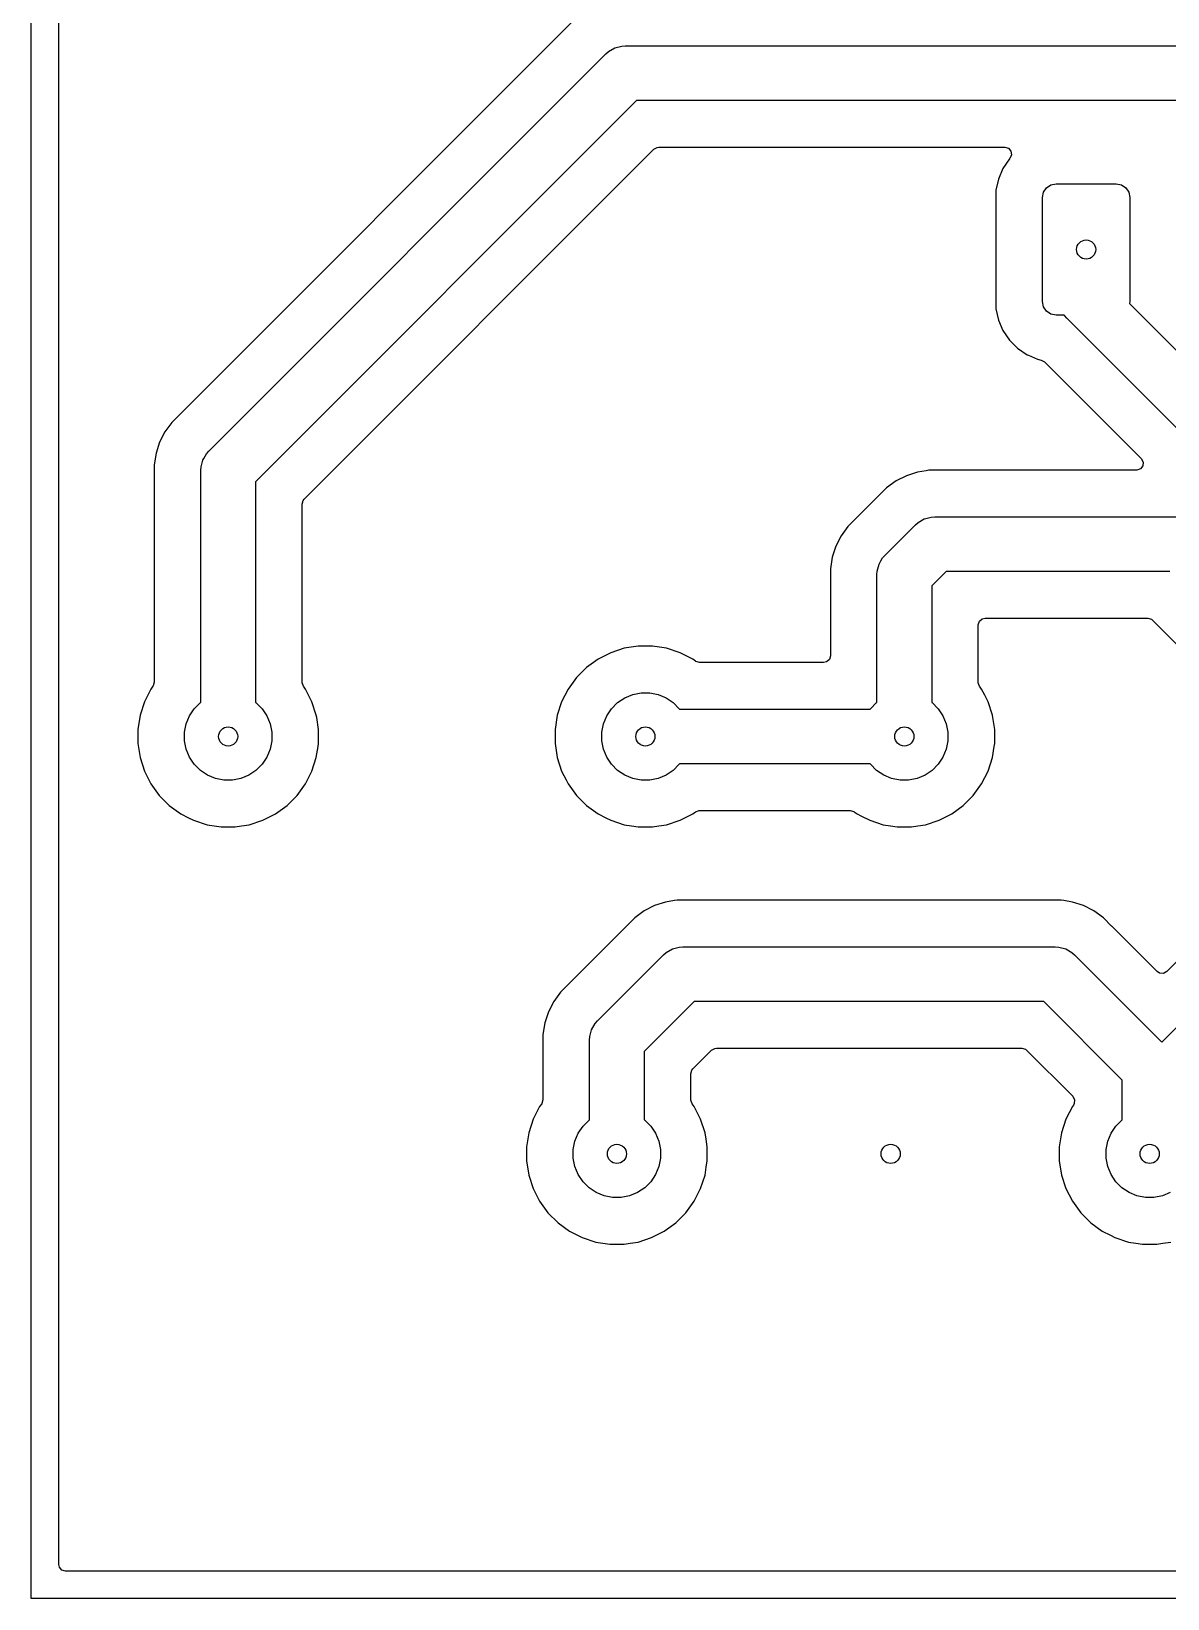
# Model space of a CAD drawing. Header units: millimetres. Extents: x 20 to 61.9, y -64 to -20.
# Drawn here: x 20 to 40.75, y -64 to -35.39 of the extents above; entities that cross this region are included whole.
import ezdxf

# ---------------------------------------------------------------- set-up
doc = ezdxf.new("R2010")
doc.units = ezdxf.units.MM
doc.layers.add('B.Cu', color=253, linetype='CONTINUOUS', true_color=0x83a598)
doc.layers.add('Edge.Cuts', color=40, linetype='CONTINUOUS', true_color=0xfabd2f)

msp = doc.modelspace()

# ---------------------------------------------------------------- linework, layer by layer
at = {"layer": 'B.Cu', "linetype": 'CONTINUOUS'}
for p, q in [((20.5005, -48.130097), (20.5005, -23.430962)), ((29.968513, -35.12159), (22.56489, -42.525213)), ((30.494746, -35.798147), (30.54391, -35.755031)), ((30.54391, -35.755031), (30.543919, -35.755023)), ((30.543919, -35.755023), (30.656958, -35.68976)), ((30.656958, -35.68976), (30.783037, -35.655977)), ((30.783037, -35.655977), (30.783052, -35.655977)), ((30.783052, -35.655977), (30.8483, -35.6517)), ((30.8483, -35.6517), (36.017105, -35.6517)), ((36.017105, -35.6517), (41.1384, -35.6517)), ((23.241447, -43.051447), (30.494746, -35.798147)), ((31.055407, -36.6517), (24.095, -43.612106)), ((36.017105, -36.6517), (31.055407, -36.6517)), ((40.931294, -36.6517), (36.017105, -36.6517)), ((24.981819, -43.928076), (31.371377, -37.538519)), ((31.371377, -37.538519), (31.4327, -37.505034)), ((31.4327, -37.505034), (31.459058, -37.5022)), ((31.459058, -37.5022), (35.910818, -37.5022)), ((35.910818, -37.5022), (37.777096, -37.5022)), ((37.862521, -37.716137), (37.744718, -37.890191)), ((37.777096, -37.5022), (37.844135, -37.521885)), ((37.844135, -37.521885), (37.88989, -37.574689)), ((37.862525, -37.716132), (37.862521, -37.716137)), ((37.864777, -37.713881), (37.862525, -37.716132)), ((37.870809, -37.707403), (37.864777, -37.713881)), ((37.899834, -37.643847), (37.870809, -37.707403)), ((37.88989, -37.574689), (37.899834, -37.643847)), ((37.744718, -37.890191), (37.661987, -38.083386)), ((37.617312, -38.288755), (37.6145, -38.335962)), ((37.6145, -38.335962), (37.6145, -40.404038)), ((37.661984, -38.083397), (37.617312, -38.288749)), ((37.617312, -38.288749), (37.617312, -38.288755)), ((37.661987, -38.083386), (37.661984, -38.083397)), ((38.465, -38.42), (38.48403, -38.324329)), ((38.48403, -38.324329), (38.538223, -38.243223)), ((38.538223, -38.243223), (38.619329, -38.18903)), ((38.619329, -38.18903), (38.715, -38.17)), ((38.715, -38.17), (39.815, -38.17)), ((39.815, -38.17), (39.910671, -38.18903)), ((39.910671, -38.18903), (39.991777, -38.243223)), ((39.991777, -38.243223), (40.04597, -38.324329)), ((40.04597, -38.324329), (40.065, -38.42)), ((38.465, -40.32), (38.465, -38.42)), ((40.065, -38.42), (40.065, -40.32)), ((38.48403, -40.415671), (38.465, -40.32)), ((40.065, -40.32), (40.05779, -40.356243)), ((37.6145, -40.404038), (37.616484, -40.43736)), ((37.616484, -40.43736), (37.617312, -40.45125)), ((37.617312, -40.45125), (37.661984, -40.656602)), ((38.538223, -40.496777), (38.48403, -40.415671)), ((38.619329, -40.55097), (38.538223, -40.496777)), ((38.715, -40.57), (38.619329, -40.55097)), ((38.865471, -40.57), (38.715, -40.57)), ((38.868323, -40.57494), (38.865471, -40.57)), ((38.868338, -40.574955), (38.868323, -40.57494)), ((38.911447, -40.624112), (38.868338, -40.574955)), ((46.900888, -48.613554), (38.911447, -40.624112)), ((40.05779, -40.356243), (47.461548, -47.76)), ((37.661984, -40.656602), (37.661987, -40.656613)), ((37.661987, -40.656613), (37.744718, -40.849808)), ((37.744718, -40.849808), (37.74472, -40.849811)), ((37.74472, -40.849811), (37.744721, -40.849813)), ((37.744721, -40.849813), (37.862523, -41.023865)), ((37.862523, -41.023865), (38.011135, -41.172477)), ((38.011135, -41.172477), (38.185187, -41.290279)), ((38.185187, -41.290279), (38.210928, -41.301302)), ((38.210928, -41.301302), (38.378385, -41.373012)), ((38.378385, -41.373012), (38.378386, -41.373012)), ((38.378386, -41.373012), (38.378388, -41.373013)), ((38.378388, -41.373013), (38.443991, -41.387283)), ((38.443991, -41.387283), (38.505312, -41.420766)), ((38.505312, -41.420766), (40.272365, -43.187819)), ((22.56489, -42.525213), (22.439951, -42.697179)), ((22.343444, -42.886585), (22.277753, -43.08876)), ((22.439951, -42.697179), (22.343444, -42.886585)), ((22.277753, -43.08876), (22.2445, -43.298713)), ((23.13306, -43.213658), (23.147978, -43.187819)), ((23.147978, -43.187819), (23.198323, -43.100619)), ((23.198323, -43.100619), (23.198338, -43.100603)), ((23.198338, -43.100603), (23.241447, -43.051447)), ((40.272365, -43.187819), (40.30585, -43.249142)), ((22.2445, -43.298713), (22.2445, -47.270515)), ((23.095, -43.405), (23.099277, -43.339752)), ((23.095, -47.63657), (23.095, -43.405)), ((23.099277, -43.339737), (23.13306, -43.213658)), ((23.099277, -43.339752), (23.099277, -43.339737)), ((36.18376, -43.432753), (35.981585, -43.498444)), ((36.345041, -43.407208), (36.18376, -43.432753)), ((36.393714, -43.399499), (36.345041, -43.407208)), ((36.606287, -43.399499), (36.393714, -43.399499)), ((36.611398, -43.399499), (36.606287, -43.399499)), ((36.611422, -43.3995), (36.611398, -43.399499)), ((40.184684, -43.3995), (36.611422, -43.3995)), ((40.19353, -43.399184), (40.184684, -43.3995)), ((40.258994, -43.374767), (40.19353, -43.399184)), ((40.300866, -43.318834), (40.258994, -43.374767)), ((40.30585, -43.249142), (40.300866, -43.318834)), ((24.095, -43.612106), (24.095, -47.63657)), ((35.620213, -43.71989), (34.91489, -44.425213)), ((35.792179, -43.594951), (35.620213, -43.71989)), ((35.981585, -43.498444), (35.792179, -43.594951)), ((24.9455, -44.015757), (24.965185, -43.948718)), ((24.9455, -47.270515), (24.9455, -44.015757)), ((24.965185, -43.948718), (24.981819, -43.928076)), ((36.195619, -44.353323), (36.308658, -44.28806)), ((36.308658, -44.28806), (36.335301, -44.28092)), ((36.335301, -44.28092), (36.434737, -44.254277)), ((36.434737, -44.254277), (36.434752, -44.254277)), ((36.434752, -44.254277), (36.5, -44.25)), ((36.5, -44.25), (41, -44.25)), ((34.789951, -44.597179), (34.693444, -44.786585)), ((34.91489, -44.425213), (34.789951, -44.597179)), ((35.591447, -44.951447), (36.146447, -44.396446)), ((36.146447, -44.396446), (36.195611, -44.35333)), ((36.195611, -44.35333), (36.195619, -44.353323)), ((34.693444, -44.786585), (34.627753, -44.98876)), ((34.627753, -44.98876), (34.5945, -45.198713)), ((34.5945, -45.198713), (34.5945, -46.7855)), ((35.449277, -45.239737), (35.48306, -45.113658)), ((35.48306, -45.113658), (35.517284, -45.054381)), ((35.517284, -45.054381), (35.548323, -45.000619)), ((35.548323, -45.000619), (35.548338, -45.000603)), ((35.548338, -45.000603), (35.591447, -44.951447)), ((35.445, -45.305), (35.449277, -45.239752)), ((35.445, -47.63657), (35.445, -45.305)), ((35.449277, -45.239752), (35.449277, -45.239737)), ((36.707107, -45.25), (36.445, -45.512106)), ((40.792894, -45.25), (36.707107, -45.25)), ((36.445, -45.512106), (36.445, -47.63657)), ((37.2955, -46.2245), (37.315185, -46.157461)), ((37.2955, -47.270515), (37.2955, -46.2245)), ((37.315185, -46.157461), (37.367989, -46.111706)), ((37.367989, -46.111706), (37.4195, -46.1005)), ((37.4195, -46.1005), (40.389243, -46.1005)), ((40.389243, -46.1005), (40.456282, -46.120185)), ((40.456282, -46.120185), (40.476924, -46.136819)), ((40.476924, -46.136819), (42.363181, -48.023076)), ((31.085098, -46.6095), (30.828506, -46.65014)), ((31.085103, -46.6095), (31.085098, -46.6095)), ((31.344897, -46.6095), (31.085103, -46.6095)), ((31.344902, -46.6095), (31.344897, -46.6095)), ((31.601493, -46.65014), (31.344902, -46.6095)), ((30.349945, -46.848368), (30.139774, -47.001066)), ((30.581423, -46.730422), (30.349945, -46.848368)), ((30.828506, -46.65014), (30.581423, -46.730422)), ((31.848576, -46.730422), (31.601493, -46.65014)), ((32.080051, -46.848366), (31.848576, -46.730422)), ((32.131599, -46.885818), (32.080051, -46.848366)), ((32.137446, -46.889815), (32.131599, -46.885818)), ((32.204485, -46.9095), (32.137446, -46.889815)), ((34.4705, -46.9095), (32.204485, -46.9095)), ((34.522011, -46.898294), (34.4705, -46.9095)), ((34.574815, -46.852539), (34.522011, -46.898294)), ((34.5945, -46.7855), (34.574815, -46.852539)), ((29.956066, -47.184774), (29.803368, -47.394945)), ((29.956071, -47.184768), (29.956066, -47.184774)), ((30.139768, -47.001071), (29.956071, -47.184768)), ((30.139774, -47.001066), (30.139768, -47.001071)), ((22.183366, -47.394948), (22.065422, -47.626423)), ((22.220818, -47.343401), (22.183366, -47.394948)), ((22.224815, -47.337554), (22.220818, -47.343401)), ((22.2445, -47.270515), (22.224815, -47.337554)), ((24.945702, -47.277594), (24.9455, -47.270515)), ((24.969181, -47.3434), (24.945702, -47.277594)), ((25.006634, -47.394949), (24.969181, -47.3434)), ((25.062357, -47.504312), (25.006634, -47.394949)), ((29.803368, -47.394945), (29.685422, -47.626423)), ((30.837883, -47.554463), (30.982772, -47.494448)), ((30.982772, -47.494448), (31.136586, -47.463852)), ((31.136586, -47.463852), (31.293414, -47.463852)), ((31.293414, -47.463852), (31.447228, -47.494448)), ((31.447228, -47.494448), (31.592117, -47.554463)), ((37.295702, -47.277594), (37.2955, -47.270515)), ((37.319181, -47.3434), (37.295702, -47.277594)), ((37.356634, -47.394949), (37.319181, -47.3434)), ((37.412357, -47.504312), (37.356634, -47.394949)), ((22.065422, -47.626423), (21.98514, -47.873506)), ((22.889463, -47.882883), (22.976592, -47.752485)), ((22.976592, -47.752485), (23.087485, -47.641592)), ((23.087485, -47.641592), (23.095, -47.63657)), ((24.095, -47.63657), (24.102515, -47.641592)), ((24.102515, -47.641592), (24.213408, -47.752485)), ((24.213408, -47.752485), (24.300537, -47.882883)), ((25.124577, -47.626423), (25.062357, -47.504312)), ((25.124577, -47.626425), (25.124577, -47.626423)), ((25.124579, -47.626428), (25.124577, -47.626425)), ((25.20486, -47.873507), (25.124579, -47.626428)), ((29.685422, -47.626423), (29.60514, -47.873506)), ((30.509463, -47.882883), (30.596592, -47.752485)), ((30.596592, -47.752485), (30.707485, -47.641592)), ((30.707485, -47.641592), (30.837883, -47.554463)), ((31.592117, -47.554463), (31.722515, -47.641592)), ((31.722515, -47.641592), (31.833408, -47.752485)), ((31.833408, -47.752485), (31.838429, -47.76)), ((31.838429, -47.76), (35.321571, -47.76)), ((35.321571, -47.76), (35.326592, -47.752485)), ((35.326592, -47.752485), (35.437485, -47.641592)), ((35.437485, -47.641592), (35.445, -47.63657)), ((36.445, -47.63657), (36.452515, -47.641592)), ((36.452515, -47.641592), (36.563408, -47.752485)), ((36.563408, -47.752485), (36.650537, -47.882883)), ((37.474577, -47.626423), (37.412357, -47.504312)), ((37.474577, -47.626425), (37.474577, -47.626423)), ((37.474579, -47.626428), (37.474577, -47.626425)), ((37.55486, -47.873507), (37.474579, -47.626428)), ((21.98514, -47.873506), (21.9445, -48.130097)), ((22.798852, -48.181586), (22.829448, -48.027772)), ((22.829448, -48.027772), (22.889463, -47.882883)), ((24.300537, -47.882883), (24.360552, -48.027772)), ((24.360552, -48.027772), (24.391148, -48.181586)), ((25.211603, -47.916083), (25.20486, -47.873507)), ((25.2455, -48.130097), (25.211603, -47.916083)), ((29.60514, -47.873506), (29.5645, -48.130097)), ((30.418852, -48.181586), (30.449448, -48.027772)), ((30.449448, -48.027772), (30.509463, -47.882883)), ((36.650537, -47.882883), (36.710552, -48.027772)), ((36.710552, -48.027772), (36.741148, -48.181586)), ((37.561603, -47.916083), (37.55486, -47.873507)), ((37.5955, -48.130097), (37.561603, -47.916083)), ((20.5005, -63.3755), (20.5005, -48.130097)), ((21.9445, -48.130097), (21.9445, -48.389902)), ((22.798852, -48.338414), (22.798852, -48.181586)), ((22.829448, -48.492228), (22.798852, -48.338414)), ((24.391148, -48.338414), (24.360552, -48.492228)), ((24.391148, -48.181586), (24.391148, -48.338414)), ((25.2455, -48.389902), (25.2455, -48.130097)), ((29.5645, -48.130097), (29.5645, -48.389902)), ((30.418852, -48.338414), (30.418852, -48.181586)), ((30.449448, -48.492228), (30.418852, -48.338414)), ((36.741148, -48.338414), (36.710552, -48.492228)), ((36.741148, -48.181586), (36.741148, -48.338414)), ((37.5955, -48.389902), (37.5955, -48.130097)), ((21.9445, -48.389902), (21.98514, -48.646493)), ((22.889463, -48.637117), (22.829448, -48.492228)), ((22.976592, -48.767515), (22.889463, -48.637117)), ((24.300537, -48.637117), (24.213408, -48.767515)), ((24.360552, -48.492228), (24.300537, -48.637117)), ((25.20486, -48.646493), (25.237469, -48.440604)), ((25.237469, -48.440604), (25.2455, -48.389902)), ((29.5645, -48.389902), (29.60514, -48.646493)), ((30.509463, -48.637117), (30.449448, -48.492228)), ((30.596592, -48.767515), (30.509463, -48.637117)), ((36.650537, -48.637117), (36.563408, -48.767515)), ((36.710552, -48.492228), (36.650537, -48.637117)), ((37.55486, -48.646493), (37.587469, -48.440604)), ((37.587469, -48.440604), (37.5955, -48.389902)), ((21.98514, -48.646493), (22.065422, -48.893576)), ((22.065422, -48.893576), (22.146534, -49.052764)), ((23.087485, -48.878408), (22.976592, -48.767515)), ((23.217883, -48.965537), (23.087485, -48.878408)), ((24.102515, -48.878408), (23.972117, -48.965537)), ((24.213408, -48.767515), (24.102515, -48.878408)), ((25.006634, -49.125051), (25.124579, -48.893572)), ((25.124579, -48.893572), (25.20486, -48.646493)), ((29.60514, -48.646493), (29.685422, -48.893576)), ((29.685422, -48.893576), (29.766534, -49.052764)), ((30.707485, -48.878408), (30.596592, -48.767515)), ((30.837883, -48.965537), (30.707485, -48.878408)), ((31.722515, -48.878408), (31.592117, -48.965537)), ((31.833408, -48.767515), (31.722515, -48.878408)), ((31.838429, -48.76), (31.833408, -48.767515)), ((35.321571, -48.76), (31.838429, -48.76)), ((35.326592, -48.767515), (35.321571, -48.76)), ((35.437485, -48.878408), (35.326592, -48.767515)), ((35.567883, -48.965537), (35.437485, -48.878408)), ((36.452515, -48.878408), (36.322117, -48.965537)), ((36.563408, -48.767515), (36.452515, -48.878408)), ((37.356634, -49.125051), (37.474579, -48.893572)), ((37.474579, -48.893572), (37.55486, -48.646493)), ((22.146534, -49.052764), (22.183366, -49.125051)), ((22.183366, -49.125051), (22.336069, -49.335229)), ((23.362772, -49.025552), (23.217883, -48.965537)), ((23.516586, -49.056148), (23.362772, -49.025552)), ((23.673414, -49.056148), (23.516586, -49.056148)), ((23.827228, -49.025552), (23.673414, -49.056148)), ((23.972117, -48.965537), (23.827228, -49.025552)), ((24.853931, -49.335229), (25.006634, -49.125051)), ((29.766534, -49.052764), (29.803366, -49.125051)), ((29.803366, -49.125051), (29.956069, -49.335229)), ((30.982772, -49.025552), (30.837883, -48.965537)), ((31.136586, -49.056148), (30.982772, -49.025552)), ((31.293414, -49.056148), (31.136586, -49.056148)), ((31.447228, -49.025552), (31.293414, -49.056148)), ((31.592117, -48.965537), (31.447228, -49.025552)), ((35.712772, -49.025552), (35.567883, -48.965537)), ((35.866586, -49.056148), (35.712772, -49.025552)), ((36.023414, -49.056148), (35.866586, -49.056148)), ((36.177228, -49.025552), (36.023414, -49.056148)), ((36.322117, -48.965537), (36.177228, -49.025552)), ((37.203931, -49.335229), (37.356634, -49.125051)), ((22.336069, -49.335229), (22.519771, -49.518931)), ((24.670229, -49.518931), (24.853931, -49.335229)), ((29.956069, -49.335229), (30.139771, -49.518931)), ((37.020229, -49.518931), (37.203931, -49.335229)), ((22.519771, -49.518931), (22.729949, -49.671634)), ((22.729949, -49.671634), (22.870481, -49.743239)), ((22.870481, -49.743239), (22.961423, -49.789577)), ((24.228572, -49.789579), (24.460051, -49.671634)), ((24.460051, -49.671634), (24.670229, -49.518931)), ((30.139771, -49.518931), (30.349949, -49.671634)), ((30.349949, -49.671634), (30.490481, -49.743239)), ((30.490481, -49.743239), (30.581423, -49.789577)), ((31.848572, -49.789579), (32.080051, -49.671634)), ((32.080051, -49.671634), (32.131599, -49.634181)), ((32.131599, -49.634181), (32.197406, -49.610702)), ((32.197406, -49.610702), (32.204485, -49.6105)), ((32.204485, -49.6105), (34.955515, -49.6105)), ((34.955515, -49.6105), (35.022554, -49.630185)), ((35.022554, -49.630185), (35.028393, -49.634177)), ((35.028393, -49.634177), (35.079949, -49.671634)), ((35.079949, -49.671634), (35.15096, -49.707816)), ((35.15096, -49.707816), (35.311423, -49.789577)), ((36.578572, -49.789579), (36.810051, -49.671634)), ((36.810051, -49.671634), (37.020229, -49.518931)), ((22.961423, -49.789577), (22.961425, -49.789577)), ((22.961425, -49.789577), (22.961428, -49.789579)), ((22.961428, -49.789579), (23.208507, -49.86986)), ((23.208507, -49.86986), (23.340706, -49.890797)), ((23.340706, -49.890797), (23.465098, -49.9105)), ((23.465098, -49.9105), (23.465103, -49.9105)), ((23.465103, -49.9105), (23.724902, -49.9105)), ((23.724902, -49.9105), (23.838298, -49.892539)), ((23.838298, -49.892539), (23.981493, -49.86986)), ((23.981493, -49.86986), (24.228572, -49.789579)), ((30.581423, -49.789577), (30.581425, -49.789577)), ((30.581425, -49.789577), (30.581428, -49.789579)), ((30.581428, -49.789579), (30.828507, -49.86986)), ((30.828507, -49.86986), (30.960706, -49.890797)), ((30.960706, -49.890797), (31.085098, -49.9105)), ((31.085098, -49.9105), (31.085103, -49.9105)), ((31.085103, -49.9105), (31.344902, -49.9105)), ((31.344902, -49.9105), (31.458298, -49.892539)), ((31.458298, -49.892539), (31.601493, -49.86986)), ((31.601493, -49.86986), (31.848572, -49.789579)), ((35.311423, -49.789577), (35.311425, -49.789577)), ((35.311425, -49.789577), (35.311428, -49.789579)), ((35.311428, -49.789579), (35.558507, -49.86986)), ((35.558507, -49.86986), (35.690706, -49.890797)), ((35.690706, -49.890797), (35.815098, -49.9105)), ((35.815098, -49.9105), (35.815103, -49.9105)), ((35.815103, -49.9105), (36.074902, -49.9105)), ((36.074902, -49.9105), (36.188298, -49.892539)), ((36.188298, -49.892539), (36.331493, -49.86986)), ((36.331493, -49.86986), (36.578572, -49.789579)), ((31.192179, -51.444951), (31.020213, -51.56989)), ((31.381585, -51.348444), (31.192179, -51.444951)), ((31.58376, -51.282753), (31.381585, -51.348444)), ((31.745042, -51.257208), (31.58376, -51.282753)), ((31.793713, -51.2495), (31.745042, -51.257208)), ((32.006286, -51.2495), (31.793713, -51.2495)), ((38.806287, -51.2495), (32.006286, -51.2495)), ((38.854957, -51.257208), (38.806287, -51.2495)), ((39.01624, -51.282753), (38.854957, -51.257208)), ((39.016241, -51.282753), (39.01624, -51.282753)), ((39.016243, -51.282754), (39.016241, -51.282753)), ((39.218412, -51.348443), (39.016243, -51.282754)), ((39.218413, -51.348443), (39.218412, -51.348443)), ((39.218414, -51.348444), (39.218413, -51.348443)), ((39.40782, -51.444951), (39.218414, -51.348444)), ((39.579784, -51.569889), (39.40782, -51.444951)), ((31.020213, -51.56989), (29.66489, -52.925213)), ((39.579788, -51.569893), (39.579784, -51.569889)), ((39.579792, -51.569896), (39.579788, -51.569893)), ((39.730104, -51.720208), (39.579792, -51.569896)), ((39.734435, -51.724539), (39.730104, -51.720208)), ((39.734443, -51.724548), (39.734435, -51.724539)), ((40.56232, -52.552424), (39.734443, -51.724548)), ((41.669893, -51.620211), (40.73768, -52.552423)), ((30.341447, -53.451447), (31.546446, -52.246447)), ((31.546446, -52.246447), (31.59561, -52.203331)), ((31.59561, -52.203331), (31.595619, -52.203323)), ((31.595619, -52.203323), (31.708658, -52.13806)), ((31.708658, -52.13806), (31.834737, -52.104277)), ((31.834737, -52.104277), (31.834752, -52.104277)), ((31.834752, -52.104277), (31.9, -52.1)), ((31.9, -52.1), (38.7, -52.1)), ((38.7, -52.1), (38.765248, -52.104277)), ((38.765248, -52.104277), (38.765263, -52.104277)), ((38.765263, -52.104277), (38.891342, -52.13806)), ((38.891342, -52.13806), (39.004381, -52.203323)), ((39.004381, -52.203323), (39.004396, -52.203338)), ((39.004396, -52.203338), (39.053553, -52.246447)), ((39.053553, -52.246447), (40.65, -53.842893)), ((40.65, -53.842893), (42.346447, -52.146447)), ((40.606665, -52.580924), (40.56232, -52.552424)), ((40.676357, -52.585908), (40.606665, -52.580924)), ((40.73768, -52.552423), (40.676357, -52.585908)), ((29.66489, -52.925213), (29.539951, -53.097179)), ((29.539951, -53.097179), (29.443444, -53.286585)), ((32.107107, -53.1), (31.195, -54.012106)), ((38.492894, -53.1), (32.107107, -53.1)), ((39.925, -54.532106), (38.492894, -53.1)), ((29.377753, -53.48876), (29.3445, -53.698713)), ((29.443444, -53.286585), (29.377753, -53.48876)), ((30.23306, -53.613658), (30.298323, -53.500619)), ((30.298323, -53.500619), (30.298338, -53.500603)), ((30.298338, -53.500603), (30.341447, -53.451447)), ((29.3445, -53.698713), (29.3445, -54.890515)), ((30.195, -53.805), (30.199277, -53.739752)), ((30.199277, -53.739737), (30.23306, -53.613658)), ((30.199277, -53.739752), (30.199277, -53.739737)), ((30.195, -55.25657), (30.195, -53.805)), ((31.195, -54.012106), (31.195, -55.25657)), ((32.081819, -54.328076), (32.423077, -53.986819)), ((32.423077, -53.986819), (32.4844, -53.953334)), ((32.4844, -53.953334), (32.510758, -53.9505)), ((32.510758, -53.9505), (38.089243, -53.9505)), ((38.089243, -53.9505), (38.156282, -53.970185)), ((38.156282, -53.970185), (38.176924, -53.986819)), ((38.176924, -53.986819), (39.019142, -54.829037)), ((32.0455, -54.415757), (32.065185, -54.348718)), ((32.065185, -54.348718), (32.081819, -54.328076)), ((32.0455, -54.890515), (32.0455, -54.415757)), ((39.925, -54.775), (39.925, -54.532106)), ((29.3445, -54.890515), (29.324815, -54.957554)), ((32.045702, -54.897594), (32.0455, -54.890515)), ((32.069181, -54.9634), (32.045702, -54.897594)), ((39.019142, -54.829037), (39.052627, -54.89036)), ((39.052627, -54.89036), (39.047643, -54.960052)), ((39.925, -55.25657), (39.925, -54.775)), ((29.283366, -55.014948), (29.165422, -55.246423)), ((29.320818, -54.963401), (29.283366, -55.014948)), ((29.324815, -54.957554), (29.320818, -54.963401)), ((32.106631, -55.014945), (32.069181, -54.9634)), ((32.106633, -55.014948), (32.106631, -55.014945)), ((32.224577, -55.246423), (32.106633, -55.014948)), ((39.013367, -55.014946), (38.895422, -55.246423)), ((39.031781, -54.989601), (39.013367, -55.014946)), ((39.047643, -54.960052), (39.031781, -54.989601)), ((29.08514, -55.493506), (29.0445, -55.750097)), ((29.165422, -55.246423), (29.08514, -55.493506)), ((29.929448, -55.647772), (29.989463, -55.502883)), ((29.989463, -55.502883), (30.076592, -55.372485)), ((30.076592, -55.372485), (30.187485, -55.261592)), ((30.187485, -55.261592), (30.195, -55.25657)), ((31.195, -55.25657), (31.202515, -55.261592)), ((31.202515, -55.261592), (31.313408, -55.372485)), ((31.313408, -55.372485), (31.400537, -55.502883)), ((31.400537, -55.502883), (31.460552, -55.647772)), ((32.224577, -55.246425), (32.224577, -55.246423)), ((32.224579, -55.246428), (32.224577, -55.246425)), ((32.30486, -55.493507), (32.224579, -55.246428)), ((32.323947, -55.614021), (32.30486, -55.493507)), ((38.81514, -55.493506), (38.7745, -55.750097)), ((38.895422, -55.246423), (38.81514, -55.493506)), ((39.659448, -55.647772), (39.719463, -55.502883)), ((39.719463, -55.502883), (39.806592, -55.372485)), ((39.806592, -55.372485), (39.917485, -55.261592)), ((39.917485, -55.261592), (39.925, -55.25657)), ((29.0445, -55.750097), (29.0445, -56.009902)), ((29.898852, -55.801586), (29.929448, -55.647772)), ((31.460552, -55.647772), (31.491148, -55.801586)), ((32.3455, -55.750097), (32.323947, -55.614021)), ((32.3455, -56.009902), (32.3455, -55.750097)), ((38.7745, -55.750097), (38.7745, -56.009902)), ((39.628852, -55.801586), (39.659448, -55.647772)), ((29.0445, -56.009902), (29.08514, -56.266493)), ((29.898852, -55.958414), (29.898852, -55.801586)), ((29.929448, -56.112228), (29.898852, -55.958414)), ((31.491148, -55.958414), (31.460552, -56.112228)), ((31.491148, -55.801586), (31.491148, -55.958414)), ((32.327539, -56.123298), (32.3455, -56.009902)), ((38.7745, -56.009902), (38.81514, -56.266493)), ((39.628852, -55.958414), (39.628852, -55.801586)), ((39.659448, -56.112228), (39.628852, -55.958414)), ((29.08514, -56.266493), (29.165422, -56.513576)), ((29.989463, -56.257117), (29.929448, -56.112228)), ((30.076592, -56.387515), (29.989463, -56.257117)), ((31.400537, -56.257117), (31.313408, -56.387515)), ((31.460552, -56.112228), (31.400537, -56.257117)), ((32.224579, -56.513572), (32.30486, -56.266493)), ((32.30486, -56.266493), (32.327539, -56.123298)), ((38.81514, -56.266493), (38.895422, -56.513576)), ((39.719463, -56.257117), (39.659448, -56.112228)), ((39.806592, -56.387515), (39.719463, -56.257117)), ((29.165422, -56.513576), (29.283368, -56.745054)), ((30.187485, -56.498408), (30.076592, -56.387515)), ((30.317883, -56.585537), (30.187485, -56.498408)), ((30.462772, -56.645552), (30.317883, -56.585537)), ((30.616586, -56.676148), (30.462772, -56.645552)), ((30.927228, -56.645552), (30.773414, -56.676148)), ((31.072117, -56.585537), (30.927228, -56.645552)), ((31.202515, -56.498408), (31.072117, -56.585537)), ((31.313408, -56.387515), (31.202515, -56.498408)), ((32.106634, -56.745051), (32.224579, -56.513572)), ((38.895422, -56.513576), (39.013368, -56.745054)), ((39.917485, -56.498408), (39.806592, -56.387515)), ((40.047883, -56.585537), (39.917485, -56.498408)), ((40.192772, -56.645552), (40.047883, -56.585537)), ((40.346586, -56.676148), (40.192772, -56.645552)), ((40.657228, -56.645552), (40.503414, -56.676148)), ((40.802117, -56.585537), (40.657228, -56.645552)), ((29.283368, -56.745054), (29.436066, -56.955225)), ((30.773414, -56.676148), (30.616586, -56.676148)), ((31.953931, -56.955229), (32.106634, -56.745051)), ((39.013368, -56.745054), (39.166066, -56.955225)), ((40.503414, -56.676148), (40.346586, -56.676148)), ((29.436066, -56.955225), (29.436069, -56.955229)), ((29.436069, -56.955229), (29.619771, -57.138931)), ((29.619771, -57.138931), (29.829949, -57.291634)), ((31.560051, -57.291634), (31.770229, -57.138931)), ((31.770229, -57.138931), (31.953931, -56.955229)), ((39.166066, -56.955225), (39.166069, -56.955229)), ((39.166069, -56.955229), (39.349771, -57.138931)), ((39.349771, -57.138931), (39.559949, -57.291634)), ((29.829949, -57.291634), (29.977445, -57.366787)), ((29.977445, -57.366787), (30.061423, -57.409577)), ((30.061423, -57.409577), (30.061425, -57.409577)), ((30.061425, -57.409577), (30.061428, -57.409579)), ((30.061428, -57.409579), (30.308507, -57.48986)), ((30.308507, -57.48986), (30.440706, -57.510797)), ((30.440706, -57.510797), (30.565098, -57.5305)), ((30.824902, -57.5305), (30.938298, -57.512539)), ((30.938298, -57.512539), (31.081493, -57.48986)), ((31.081493, -57.48986), (31.328572, -57.409579)), ((31.328572, -57.409579), (31.560051, -57.291634)), ((39.559949, -57.291634), (39.707445, -57.366787)), ((39.707445, -57.366787), (39.791423, -57.409577)), ((39.791423, -57.409577), (39.791425, -57.409577)), ((39.791425, -57.409577), (39.791428, -57.409579)), ((39.791428, -57.409579), (40.038507, -57.48986)), ((40.038507, -57.48986), (40.170706, -57.510797)), ((40.170706, -57.510797), (40.295098, -57.5305)), ((40.554902, -57.5305), (40.668298, -57.512539)), ((40.668298, -57.512539), (40.811493, -57.48986)), ((30.565098, -57.5305), (30.565103, -57.5305)), ((30.565103, -57.5305), (30.824902, -57.5305)), ((40.295098, -57.5305), (40.295103, -57.5305)), ((40.295103, -57.5305), (40.554902, -57.5305)), ((20.511706, -63.427011), (20.5005, -63.3755)), ((20.557461, -63.479815), (20.511706, -63.427011)), ((20.6245, -63.4995), (20.557461, -63.479815)), ((61.2755, -63.4995), (20.6245, -63.4995))]:
    msp.add_line(p, q, dxfattribs=at)
at = {"layer": 'B.Cu'}
for centre in [(39.265, -39.37), (39.265, -39.37), (23.595, -48.26), (23.595, -48.26), (31.215, -48.26), (31.215, -48.26), (35.945, -48.26), (35.945, -48.26), (30.695, -55.88), (30.695, -55.88), (35.695, -55.88), (35.695, -55.88), (40.425, -55.88), (40.425, -55.88)]:
    msp.add_circle(centre, 0.175, dxfattribs=at)
at = {"layer": 'Edge.Cuts', "linetype": 'CONTINUOUS'}
for p, q in [((20, -64), (20, -20)), ((61.9, -64), (20, -64))]:
    msp.add_line(p, q, dxfattribs=at)
at = {"layer": 'Edge.Cuts'}
for centre in [(39.265, -39.37), (23.595, -48.26), (31.215, -48.26), (35.945, -48.26), (30.695, -55.88), (35.695, -55.88), (40.425, -55.88)]:
    msp.add_circle(centre, 0.175, dxfattribs=at)

doc.saveas('drawing.dxf')
